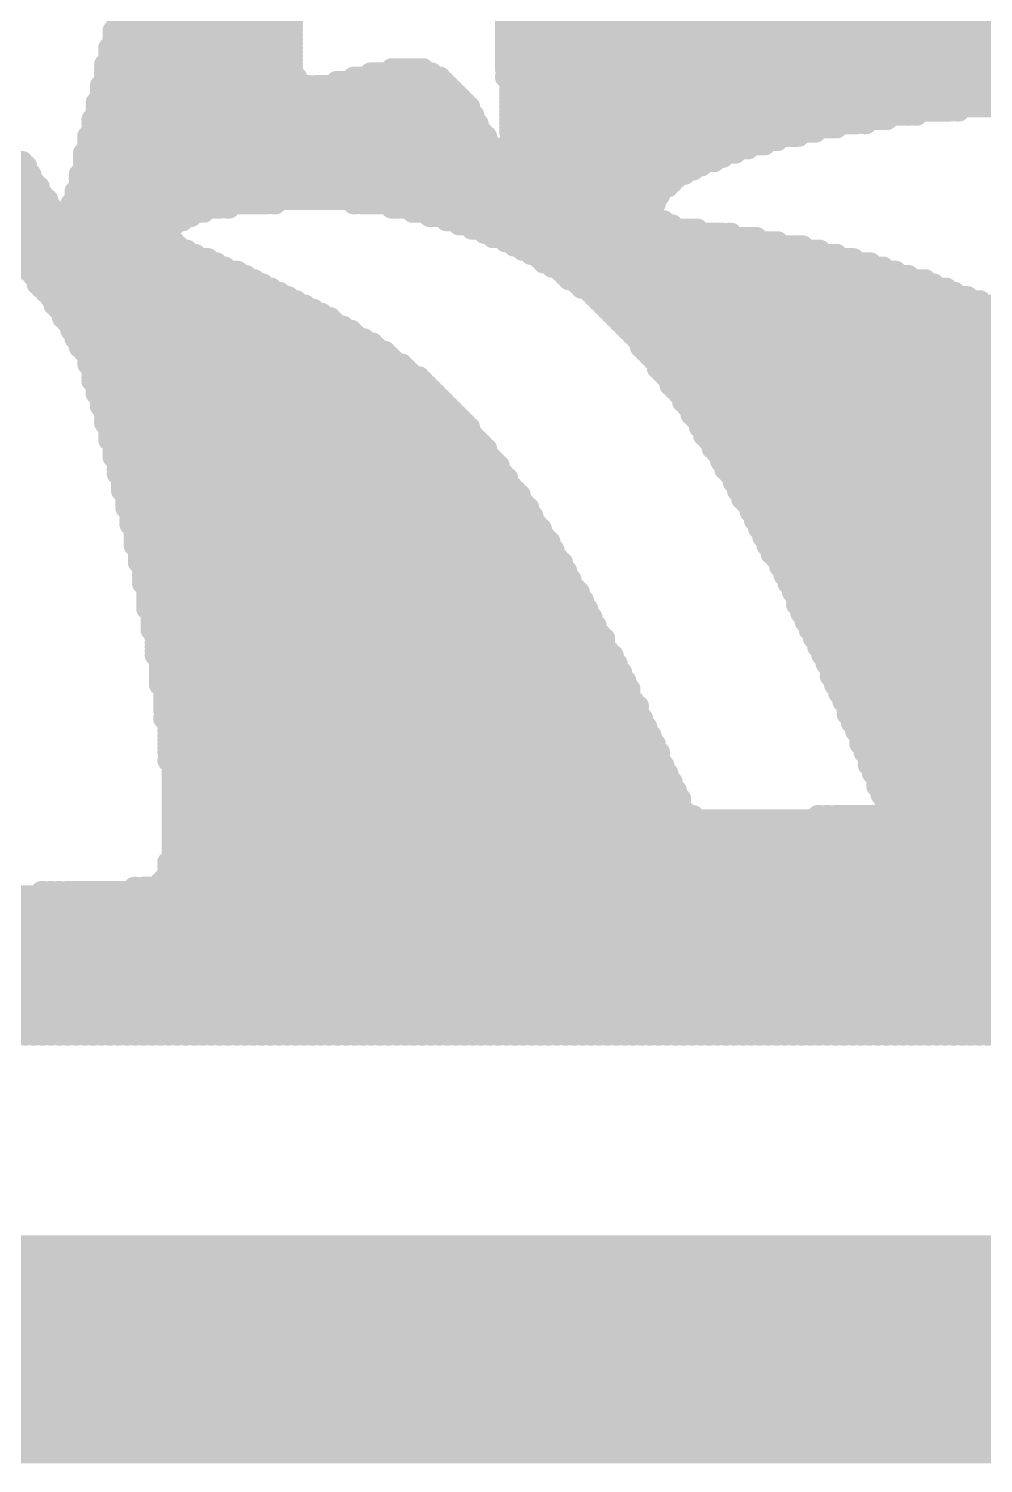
# Model space of a CAD drawing. Extents: x 0 to 224, y 0 to 219.
# Drawn here: x 15.606 to 17.904, y 33.604 to 37.059 of the extents above; entities that cross this region are included whole.
import ezdxf

# ---------------------------------------------------------------- set-up
doc = ezdxf.new("R2010")
doc.units = 0
doc.layers.add('2D_LINE_26', color=5, linetype='CONTINUOUS')

# ---------------------------------------------------------------- blocks, each defined once
blk = doc.blocks.new('SMOOTH_0$0508')
at = {"const_width": 0.0254}
blk.add_lwpolyline([(-0.0127, 0, 1), (0.0127, 0, 1)], format="xyb", close=True, dxfattribs=at)
blk = doc.blocks.new('DRAWING_1')
at = {"layer": '2D_LINE_26', "const_width": 0.0508}
for points in [[(3.10896, 6.57352), (3.54076, 6.57352)], [(3.11912, 6.59384), (3.54076, 6.59384)], [(3.11912, 6.58368), (3.54076, 6.58368)], [(4.05384, 6.59384), (8.5598, 6.59384)], [(4.05384, 6.58368), (8.5598, 6.58368)], [(4.05384, 6.57352), (8.5598, 6.57352)], [(3.10896, 6.56336), (3.54076, 6.56336)], [(3.10896, 6.5532), (3.54076, 6.5532)], [(3.10896, 6.54304), (3.54076, 6.54304)], [(4.05384, 6.56336), (8.5598, 6.56336)], [(4.05384, 6.5532), (8.5598, 6.5532)], [(4.05384, 6.54304), (8.5598, 6.54304)], [(3.0988, 6.53288), (3.54076, 6.53288)], [(3.0988, 6.52272), (3.54076, 6.52272)], [(3.0988, 6.51256), (3.54076, 6.51256)], [(4.05384, 6.53288), (8.5598, 6.53288)], [(4.05384, 6.52272), (8.5598, 6.52272)], [(4.05384, 6.51256), (8.5598, 6.51256)], [(3.08864, 6.49224), (3.54076, 6.49224)], [(3.08864, 6.48208), (3.54076, 6.48208)], [(3.08864, 6.47192), (3.54076, 6.47192)], [(3.0988, 6.5024), (3.54076, 6.5024)], [(3.72872, 6.47192), (3.87604, 6.47192)], [(3.77952, 6.48208), (3.85572, 6.48208)], [(4.05384, 6.5024), (8.5598, 6.5024)], [(4.05384, 6.49224), (8.5598, 6.49224)], [(4.05384, 6.48208), (8.5598, 6.48208)], [(4.064, 6.47192), (8.5598, 6.47192)], [(3.07848, 6.44144), (3.5814, 6.44144)], [(3.08864, 6.46176), (3.55092, 6.46176)], [(3.08864, 6.4516), (3.55092, 6.4516)], [(3.59664, 6.44144), (3.91668, 6.44144)], [(3.64744, 6.4516), (3.90652, 6.4516)], [(3.68808, 6.46176), (3.89636, 6.46176)], [(4.05384, 6.46176), (8.5598, 6.46176)], [(4.064, 6.4516), (8.5598, 6.4516)], [(4.064, 6.44144), (8.5598, 6.44144)], [(3.06832, 6.4008), (3.95732, 6.4008)], [(3.07848, 6.43128), (3.92684, 6.43128)], [(3.07848, 6.42112), (3.937, 6.42112)], [(3.07848, 6.41096), (3.94716, 6.41096)], [(4.064, 6.43128), (8.5598, 6.43128)], [(4.064, 6.42112), (8.5598, 6.42112)], [(4.064, 6.41096), (8.5598, 6.41096)], [(4.064, 6.4008), (8.5598, 6.4008)], [(3.06832, 6.39064), (3.96748, 6.39064)], [(3.06832, 6.38048), (3.96748, 6.38048)], [(3.06832, 6.37032), (3.97764, 6.37032)], [(4.064, 6.39064), (8.5598, 6.39064)], [(4.064, 6.38048), (5.12572, 6.38048)], [(4.064, 6.37032), (5.02412, 6.37032)], [(5.03936, 6.37032), (5.04444, 6.37032)], [(5.14096, 6.38048), (5.14604, 6.38048)], [(3.05816, 6.36016), (3.97764, 6.36016)], [(3.05816, 6.35), (3.9878, 6.35)], [(3.05816, 6.33984), (3.9878, 6.33984)], [(4.064, 6.36016), (4.97332, 6.36016)], [(4.064, 6.35), (4.9022, 6.35)], [(4.064, 6.33984), (4.8514, 6.33984)], [(4.91744, 6.35), (4.92252, 6.35)], [(3.048, 6.31952), (4.00812, 6.31952)], [(3.048, 6.30936), (4.00812, 6.30936)], [(3.048, 6.2992), (4.01828, 6.2992)], [(3.05816, 6.32968), (3.99796, 6.32968)], [(4.064, 6.32968), (4.8006, 6.32968)], [(4.064, 6.30936), (4.70916, 6.30936)], [(4.07416, 6.31952), (4.75996, 6.31952)], [(4.07416, 6.2992), (4.67868, 6.2992)], [(3.03784, 6.27888), (4.02844, 6.27888)], [(3.03784, 6.26872), (4.0386, 6.26872)], [(3.048, 6.28904), (4.01828, 6.28904)], [(4.07416, 6.28904), (4.63804, 6.28904)], [(4.07416, 6.27888), (4.60756, 6.27888)], [(4.07416, 6.26872), (4.57708, 6.26872)], [(2.54, 6.25856), (2.89052, 6.25856)], [(2.56032, 6.2484), (2.90068, 6.2484)], [(2.5908, 6.23824), (2.90068, 6.23824)], [(2.60096, 6.22808), (2.91084, 6.22808)], [(3.02768, 6.22808), (4.48564, 6.22808)], [(3.03784, 6.25856), (4.55676, 6.25856)], [(3.03784, 6.2484), (4.52628, 6.2484)], [(3.03784, 6.23824), (4.50596, 6.23824)], [(2.62128, 6.21792), (2.91084, 6.21792)], [(2.6416, 6.20776), (2.921, 6.20776)], [(2.66192, 6.1976), (2.93116, 6.1976)], [(3.02768, 6.21792), (4.46532, 6.21792)], [(3.02768, 6.20776), (4.45516, 6.20776)], [(3.02768, 6.1976), (4.445, 6.1976)], [(2.68224, 6.18744), (2.93116, 6.18744)], [(2.6924, 6.17728), (2.94132, 6.17728)], [(2.70256, 6.16712), (2.95148, 6.16712)], [(3.01752, 6.18744), (4.42468, 6.18744)], [(3.01752, 6.17728), (4.42468, 6.17728)], [(3.01752, 6.16712), (4.41452, 6.16712)], [(2.72288, 6.15696), (2.95148, 6.15696)], [(2.73304, 6.1468), (2.96164, 6.1468)], [(2.7432, 6.13664), (2.9718, 6.13664)], [(2.76352, 6.12648), (3.29692, 6.12648)], [(2.98704, 6.13664), (3.3274, 6.13664)], [(3.00736, 6.15696), (3.4798, 6.15696)], [(3.00736, 6.1468), (3.36804, 6.1468)], [(3.38328, 6.1468), (3.38836, 6.1468)], [(3.49504, 6.15696), (3.50012, 6.15696)], [(3.68808, 6.15696), (3.69316, 6.15696)], [(3.7084, 6.15696), (4.41452, 6.15696)], [(3.77952, 6.1468), (4.40436, 6.1468)], [(3.83032, 6.13664), (4.40436, 6.13664)], [(3.87096, 6.12648), (4.41452, 6.12648)], [(2.77368, 6.11632), (3.2766, 6.11632)], [(2.78384, 6.10616), (3.25628, 6.10616)], [(2.80416, 6.096), (3.24612, 6.096)], [(3.9116, 6.11632), (4.43484, 6.11632)], [(3.94208, 6.10616), (4.45516, 6.10616)], [(3.97256, 6.096), (4.51612, 6.096)], [(2.81432, 6.08584), (3.24612, 6.08584)], [(2.82448, 6.07568), (3.24612, 6.07568)], [(2.83464, 6.06552), (3.25628, 6.06552)], [(2.8448, 6.05536), (3.26644, 6.05536)], [(4.00304, 6.08584), (4.57708, 6.08584)], [(4.02336, 6.07568), (4.65836, 6.07568)], [(4.05384, 6.06552), (4.70916, 6.06552)], [(4.07416, 6.05536), (4.77012, 6.05536)], [(4.59232, 6.08584), (4.5974, 6.08584)], [(2.85496, 6.0452), (3.28676, 6.0452)], [(2.86512, 6.03504), (3.30708, 6.03504)], [(2.87528, 6.02488), (3.33756, 6.02488)], [(4.09448, 6.0452), (4.81076, 6.0452)], [(4.1148, 6.03504), (4.8514, 6.03504)], [(4.13512, 6.02488), (4.89204, 6.02488)], [(2.88544, 6.01472), (3.35788, 6.01472)], [(2.8956, 6.00456), (3.3782, 6.00456)], [(2.90576, 5.9944), (3.40868, 5.9944)], [(4.14528, 6.01472), (4.93268, 6.01472)], [(4.1656, 6.00456), (4.96316, 6.00456)], [(4.18592, 5.9944), (4.99364, 5.9944)], [(2.91592, 5.98424), (3.429, 5.98424)], [(2.92608, 5.97408), (3.44932, 5.97408)], [(2.92608, 5.96392), (3.46964, 5.96392)], [(2.93624, 5.95376), (3.48996, 5.95376)], [(4.19608, 5.98424), (5.02412, 5.98424)], [(4.20624, 5.97408), (5.06476, 5.97408)], [(4.22656, 5.96392), (5.08508, 5.96392)], [(4.23672, 5.95376), (5.11556, 5.95376)], [(2.9464, 5.9436), (3.51028, 5.9436)], [(2.95656, 5.93344), (3.5306, 5.93344)], [(2.96672, 5.92328), (3.55092, 5.92328)], [(4.25704, 5.9436), (5.13588, 5.9436)], [(4.2672, 5.93344), (5.16636, 5.93344)], [(4.27736, 5.92328), (5.19684, 5.92328)], [(2.96672, 5.91312), (3.57124, 5.91312)], [(2.97688, 5.90296), (3.59156, 5.90296)], [(2.98704, 5.8928), (3.61188, 5.8928)], [(2.98704, 5.88264), (3.6322, 5.88264)], [(4.28752, 5.91312), (5.21716, 5.91312)], [(4.29768, 5.90296), (5.23748, 5.90296)], [(4.30784, 5.8928), (5.26796, 5.8928)], [(4.318, 5.88264), (5.28828, 5.88264)], [(2.9972, 5.87248), (3.64236, 5.87248)], [(3.00736, 5.86232), (3.66268, 5.86232)], [(3.00736, 5.85216), (3.683, 5.85216)], [(4.32816, 5.87248), (5.3086, 5.87248)], [(4.33832, 5.86232), (5.32892, 5.86232)], [(4.34848, 5.85216), (5.34924, 5.85216)], [(3.01752, 5.842), (3.69316, 5.842)], [(3.01752, 5.83184), (3.71348, 5.83184)], [(3.02768, 5.82168), (3.7338, 5.82168)], [(4.35864, 5.842), (5.36956, 5.842)], [(4.3688, 5.83184), (5.38988, 5.83184)], [(4.37896, 5.82168), (5.4102, 5.82168)], [(3.02768, 5.81152), (3.74396, 5.81152)], [(3.03784, 5.80136), (3.76428, 5.80136)], [(3.048, 5.7912), (3.77444, 5.7912)], [(3.048, 5.78104), (3.7846, 5.78104)], [(4.37896, 5.81152), (5.43052, 5.81152)], [(4.38912, 5.80136), (5.45084, 5.80136)], [(4.39928, 5.7912), (5.47116, 5.7912)], [(4.40944, 5.78104), (5.49148, 5.78104)], [(3.048, 5.77088), (3.80492, 5.77088)], [(3.05816, 5.76072), (3.81508, 5.76072)], [(3.05816, 5.75056), (3.82524, 5.75056)], [(4.4196, 5.77088), (5.5118, 5.77088)], [(4.4196, 5.76072), (5.52196, 5.76072)], [(4.42976, 5.75056), (5.54228, 5.75056)], [(3.05816, 5.7404), (3.84556, 5.7404)], [(3.05816, 5.73024), (3.85572, 5.73024)], [(3.06832, 5.72008), (3.86588, 5.72008)], [(3.06832, 5.70992), (3.87604, 5.70992)], [(4.43992, 5.7404), (5.5626, 5.7404)], [(4.45008, 5.73024), (5.58292, 5.73024)], [(4.45008, 5.72008), (5.59308, 5.72008)], [(4.46024, 5.70992), (5.6134, 5.70992)], [(3.06832, 5.69976), (3.8862, 5.69976)], [(3.07848, 5.6896), (3.89636, 5.6896)], [(3.07848, 5.67944), (3.90652, 5.67944)], [(4.4704, 5.69976), (5.62356, 5.69976)], [(4.48056, 5.6896), (5.64388, 5.6896)], [(4.48056, 5.67944), (5.6642, 5.67944)], [(3.07848, 5.66928), (3.91668, 5.66928)], [(3.08864, 5.65912), (3.92684, 5.65912)], [(3.08864, 5.64896), (3.937, 5.64896)], [(4.49072, 5.66928), (5.67436, 5.66928)], [(4.50088, 5.65912), (5.69468, 5.65912)], [(4.50088, 5.64896), (5.70484, 5.64896)], [(3.08864, 5.6388), (3.94716, 5.6388)], [(3.08864, 5.62864), (3.95732, 5.62864)], [(3.0988, 5.61848), (3.96748, 5.61848)], [(3.0988, 5.60832), (3.96748, 5.60832)], [(4.51104, 5.6388), (5.72516, 5.6388)], [(4.5212, 5.62864), (5.73532, 5.62864)], [(4.5212, 5.61848), (5.75564, 5.61848)], [(4.53136, 5.60832), (5.7658, 5.60832)], [(3.0988, 5.59816), (3.97764, 5.59816)], [(3.0988, 5.588), (3.9878, 5.588)], [(3.10896, 5.57784), (3.99796, 5.57784)], [(4.53136, 5.59816), (5.78612, 5.59816)], [(4.54152, 5.588), (5.79628, 5.588)], [(4.55168, 5.57784), (5.8166, 5.57784)], [(3.10896, 5.56768), (4.00812, 5.56768)], [(3.10896, 5.55752), (4.00812, 5.55752)], [(3.10896, 5.54736), (4.01828, 5.54736)], [(3.11912, 5.5372), (4.02844, 5.5372)], [(4.55168, 5.56768), (5.82676, 5.56768)], [(4.56184, 5.55752), (5.83692, 5.55752)], [(4.572, 5.54736), (5.85724, 5.54736)], [(4.572, 5.5372), (5.8674, 5.5372)], [(3.11912, 5.52704), (4.0386, 5.52704)], [(3.11912, 5.51688), (4.0386, 5.51688)], [(3.11912, 5.50672), (4.04876, 5.50672)], [(4.58216, 5.52704), (5.87756, 5.52704)], [(4.58216, 5.51688), (5.89788, 5.51688)], [(4.59232, 5.50672), (5.90804, 5.50672)], [(3.12928, 5.49656), (4.05892, 5.49656)], [(3.12928, 5.4864), (4.05892, 5.4864)], [(3.12928, 5.47624), (4.06908, 5.47624)], [(4.60248, 5.49656), (5.9182, 5.49656)], [(4.60248, 5.4864), (5.93852, 5.4864)], [(4.61264, 5.47624), (5.94868, 5.47624)], [(3.12928, 5.46608), (4.07924, 5.46608)], [(3.13944, 5.45592), (4.0894, 5.45592)], [(3.13944, 5.44576), (4.0894, 5.44576)], [(3.13944, 5.4356), (4.09956, 5.4356)], [(4.61264, 5.46608), (5.95884, 5.46608)], [(4.6228, 5.45592), (5.969, 5.45592)], [(4.6228, 5.44576), (5.98932, 5.44576)], [(4.63296, 5.4356), (5.99948, 5.4356)], [(3.13944, 5.42544), (4.10972, 5.42544)], [(3.1496, 5.41528), (4.10972, 5.41528)], [(3.1496, 5.40512), (4.11988, 5.40512)], [(4.64312, 5.42544), (6.00964, 5.42544)], [(4.64312, 5.41528), (6.0198, 5.41528)], [(4.65328, 5.40512), (6.04012, 5.40512)], [(3.1496, 5.39496), (4.11988, 5.39496)], [(3.1496, 5.3848), (4.13004, 5.3848)], [(3.15976, 5.37464), (4.1402, 5.37464)], [(3.15976, 5.36448), (4.1402, 5.36448)], [(4.65328, 5.39496), (6.05028, 5.39496)], [(4.66344, 5.3848), (6.06044, 5.3848)], [(4.66344, 5.37464), (6.0706, 5.37464)], [(4.6736, 5.36448), (6.08076, 5.36448)], [(3.15976, 5.35432), (4.15036, 5.35432)], [(3.15976, 5.34416), (4.16052, 5.34416)], [(3.15976, 5.334), (4.16052, 5.334)], [(4.6736, 5.35432), (6.10108, 5.35432)], [(4.68376, 5.34416), (6.11124, 5.34416)], [(4.68376, 5.334), (7.56412, 5.334)], [(3.16992, 5.32384), (4.17068, 5.32384)], [(3.16992, 5.31368), (4.17068, 5.31368)], [(3.16992, 5.30352), (4.18084, 5.30352)], [(4.69392, 5.32384), (7.5438, 5.32384)], [(4.69392, 5.31368), (7.52348, 5.31368)], [(4.70408, 5.30352), (7.51332, 5.30352)], [(3.16992, 5.29336), (4.191, 5.29336)], [(3.18008, 5.2832), (4.191, 5.2832)], [(3.18008, 5.27304), (4.20116, 5.27304)], [(3.18008, 5.26288), (4.20116, 5.26288)], [(4.71424, 5.29336), (7.50316, 5.29336)], [(4.71424, 5.2832), (7.48284, 5.2832)], [(4.7244, 5.27304), (7.47268, 5.27304)], [(4.7244, 5.26288), (7.46252, 5.26288)], [(3.18008, 5.25272), (4.21132, 5.25272)], [(3.18008, 5.24256), (4.21132, 5.24256)], [(3.19024, 5.2324), (4.22148, 5.2324)], [(4.73456, 5.25272), (7.4422, 5.25272)], [(4.73456, 5.24256), (7.43204, 5.24256)], [(4.74472, 5.2324), (7.42188, 5.2324)], [(3.19024, 5.22224), (4.23164, 5.22224)], [(3.19024, 5.21208), (4.23164, 5.21208)], [(3.19024, 5.20192), (4.2418, 5.20192)], [(3.19024, 5.19176), (4.2418, 5.19176)], [(4.74472, 5.22224), (7.41172, 5.22224)], [(4.75488, 5.21208), (7.41172, 5.21208)], [(4.75488, 5.20192), (7.40156, 5.20192)], [(4.75488, 5.19176), (7.3914, 5.19176)], [(3.19024, 5.1816), (4.25196, 5.1816)], [(3.2004, 5.17144), (4.25196, 5.17144)], [(3.2004, 5.16128), (4.26212, 5.16128)], [(4.76504, 5.1816), (7.38124, 5.1816)], [(4.76504, 5.17144), (7.38124, 5.17144)], [(4.7752, 5.16128), (7.37108, 5.16128)], [(3.2004, 5.15112), (4.26212, 5.15112)], [(3.2004, 5.14096), (4.27228, 5.14096)], [(3.2004, 5.1308), (4.27228, 5.1308)], [(4.7752, 5.15112), (7.36092, 5.15112)], [(4.78536, 5.14096), (7.36092, 5.14096)], [(4.78536, 5.1308), (7.35076, 5.1308)], [(3.21056, 5.12064), (4.28244, 5.12064)], [(3.21056, 5.11048), (4.2926, 5.11048)], [(3.21056, 5.10032), (4.2926, 5.10032)], [(3.21056, 5.09016), (4.2926, 5.09016)], [(4.79552, 5.12064), (7.35076, 5.12064)], [(4.79552, 5.11048), (7.3406, 5.11048)], [(4.80568, 5.10032), (7.3406, 5.10032)], [(4.80568, 5.09016), (7.33044, 5.09016)], [(3.21056, 5.08), (4.30276, 5.08)], [(3.21056, 5.06984), (4.31292, 5.06984)], [(3.22072, 5.05968), (4.31292, 5.05968)], [(4.81584, 5.08), (7.33044, 5.08)], [(4.81584, 5.06984), (7.33044, 5.06984)], [(4.826, 5.05968), (7.32028, 5.05968)], [(3.22072, 5.04952), (4.32308, 5.04952)], [(3.22072, 5.03936), (4.32308, 5.03936)], [(3.22072, 5.0292), (4.33324, 5.0292)], [(3.22072, 5.01904), (4.33324, 5.01904)], [(4.826, 5.04952), (7.32028, 5.04952)], [(4.83616, 5.03936), (7.32028, 5.03936)], [(4.83616, 5.0292), (7.32028, 5.0292)], [(4.83616, 5.01904), (7.31012, 5.01904)], [(3.22072, 5.00888), (4.3434, 5.00888)], [(3.22072, 4.99872), (4.3434, 4.99872)], [(3.23088, 4.98856), (4.35356, 4.98856)], [(4.84632, 5.00888), (7.31012, 5.00888)], [(4.84632, 4.99872), (7.31012, 4.99872)], [(4.85648, 4.98856), (7.31012, 4.98856)], [(3.23088, 4.9784), (4.35356, 4.9784)], [(3.23088, 4.96824), (4.35356, 4.96824)], [(3.23088, 4.95808), (4.36372, 4.95808)], [(4.85648, 4.9784), (7.29996, 4.9784)], [(4.86664, 4.96824), (7.31012, 4.96824)], [(4.86664, 4.95808), (7.29996, 4.95808)], [(3.23088, 4.94792), (4.37388, 4.94792)], [(3.23088, 4.93776), (4.37388, 4.93776)], [(3.23088, 4.91744), (4.38404, 4.91744)], [(3.24104, 4.9276), (4.37388, 4.9276)], [(4.8768, 4.94792), (7.29996, 4.94792)], [(4.8768, 4.93776), (7.29996, 4.93776)], [(4.8768, 4.9276), (7.29996, 4.9276)], [(4.88696, 4.91744), (7.29996, 4.91744)], [(3.24104, 4.90728), (4.38404, 4.90728)], [(3.24104, 4.89712), (4.3942, 4.89712)], [(3.24104, 4.88696), (4.3942, 4.88696)], [(4.88696, 4.90728), (7.29996, 4.90728)], [(4.89712, 4.89712), (7.29996, 4.89712)], [(4.89712, 4.88696), (7.29996, 4.88696)], [(3.24104, 4.8768), (4.40436, 4.8768)], [(3.24104, 4.86664), (4.40436, 4.86664)], [(3.24104, 4.85648), (4.41452, 4.85648)], [(3.24104, 4.84632), (4.41452, 4.84632)], [(4.90728, 4.8768), (7.29996, 4.8768)], [(4.90728, 4.86664), (7.29996, 4.86664)], [(4.90728, 4.85648), (7.29996, 4.85648)], [(4.91744, 4.84632), (7.29996, 4.84632)], [(3.24104, 4.83616), (4.42468, 4.83616)], [(3.24104, 4.81584), (4.42468, 4.81584)], [(3.2512, 4.826), (4.42468, 4.826)], [(4.91744, 4.83616), (7.29996, 4.83616)], [(4.9276, 4.826), (7.29996, 4.826)], [(4.9276, 4.81584), (7.31012, 4.81584)], [(3.2512, 4.80568), (4.43484, 4.80568)], [(3.2512, 4.79552), (4.43484, 4.79552)], [(3.2512, 4.78536), (4.445, 4.78536)], [(4.9276, 4.80568), (7.31012, 4.80568)], [(4.93776, 4.79552), (7.31012, 4.79552)], [(4.93776, 4.78536), (7.31012, 4.78536)], [(3.2512, 4.7752), (4.445, 4.7752)], [(3.2512, 4.76504), (4.45516, 4.76504)], [(3.2512, 4.75488), (4.45516, 4.75488)], [(3.2512, 4.74472), (4.46532, 4.74472)], [(4.94792, 4.7752), (7.31012, 4.7752)], [(4.94792, 4.76504), (7.32028, 4.76504)], [(4.94792, 4.75488), (7.32028, 4.75488)], [(4.95808, 4.74472), (7.32028, 4.74472)], [(3.2512, 4.73456), (4.46532, 4.73456)], [(3.2512, 4.7244), (4.47548, 4.7244)], [(3.2512, 4.71424), (4.47548, 4.71424)], [(4.95808, 4.73456), (7.32028, 4.73456)], [(4.96824, 4.7244), (7.33044, 4.7244)], [(4.96824, 4.71424), (7.33044, 4.71424)], [(3.2512, 4.70408), (4.47548, 4.70408)], [(3.2512, 4.69392), (4.48564, 4.69392)], [(3.2512, 4.68376), (4.50596, 4.68376)], [(3.2512, 4.6736), (7.35076, 4.6736)], [(4.80568, 4.68376), (4.81076, 4.68376)], [(4.826, 4.68376), (4.83108, 4.68376)], [(4.84632, 4.68376), (7.3406, 4.68376)], [(4.96824, 4.69392), (7.3406, 4.69392)], [(4.9784, 4.70408), (7.33044, 4.70408)], [(3.2512, 4.66344), (7.35076, 4.66344)], [(3.2512, 4.65328), (7.36092, 4.65328)], [(3.2512, 4.64312), (7.36092, 4.64312)], [(3.2512, 4.63296), (7.37108, 4.63296)], [(3.2512, 4.6228), (7.38124, 4.6228)], [(3.2512, 4.61264), (7.38124, 4.61264)], [(3.24104, 4.572), (7.41172, 4.572)], [(3.2512, 4.60248), (7.3914, 4.60248)], [(3.2512, 4.59232), (7.40156, 4.59232)], [(3.2512, 4.58216), (7.41172, 4.58216)], [(3.24104, 4.56184), (7.42188, 4.56184)], [(3.24104, 4.55168), (7.43204, 4.55168)], [(3.24104, 4.54152), (7.4422, 4.54152)], [(2.93624, 4.50088), (2.94132, 4.50088)], [(2.95656, 4.50088), (2.96164, 4.50088)], [(2.97688, 4.50088), (2.98196, 4.50088)], [(2.9972, 4.50088), (7.493, 4.50088)], [(3.15976, 4.51104), (3.16484, 4.51104)], [(3.18008, 4.51104), (7.48284, 4.51104)], [(3.22072, 4.5212), (7.47268, 4.5212)], [(3.23088, 4.53136), (7.45236, 4.53136)], [(-1.64592, 4.49072), (7.50316, 4.49072)], [(-1.64592, 4.48056), (7.52348, 4.48056)], [(-1.64592, 4.4704), (7.5438, 4.4704)], [(-1.64592, 4.46024), (7.55396, 4.46024)], [(-1.64592, 4.45008), (7.58444, 4.45008)], [(-1.64592, 4.43992), (7.60476, 4.43992)], [(-1.64592, 4.42976), (7.62508, 4.42976)], [(-1.64592, 4.4196), (7.66572, 4.4196)], [(-1.64592, 4.40944), (7.6962, 4.40944)], [(-1.64592, 4.39928), (7.76732, 4.39928)], [(-1.64592, 4.38912), (8.5598, 4.38912)], [(-1.64592, 4.37896), (8.5598, 4.37896)], [(-1.64592, 4.3688), (8.5598, 4.3688)], [(-1.64592, 4.35864), (8.5598, 4.35864)], [(-1.64592, 4.34848), (8.5598, 4.34848)], [(-1.64592, 4.33832), (8.5598, 4.33832)], [(-1.64592, 4.32816), (8.5598, 4.32816)], [(-1.64592, 4.318), (8.5598, 4.318)], [(-1.64592, 4.30784), (8.5598, 4.30784)], [(-1.64592, 4.29768), (8.5598, 4.29768)], [(-1.64592, 4.28752), (8.5598, 4.28752)], [(-1.64592, 4.27736), (8.5598, 4.27736)], [(-1.64592, 4.2672), (8.5598, 4.2672)], [(-1.64592, 4.25704), (8.5598, 4.25704)], [(-1.64592, 4.24688), (8.5598, 4.24688)], [(-1.64592, 4.23672), (8.5598, 4.23672)], [(-1.64592, 4.22656), (8.5598, 4.22656)], [(-1.64592, 4.2164), (8.5598, 4.2164)], [(-1.64592, 4.20624), (8.5598, 4.20624)], [(-1.64592, 4.19608), (8.5598, 4.19608)], [(-1.64592, 4.18592), (8.5598, 4.18592)], [(-1.64592, 4.17576), (8.5598, 4.17576)], [(-1.64592, 4.1656), (8.5598, 4.1656)], [(2.8956, 4.15544), (2.90068, 4.15544)], [(2.91592, 4.15544), (2.921, 4.15544)], [(2.93624, 4.15544), (2.94132, 4.15544)], [(2.95656, 4.15544), (2.96164, 4.15544)], [(2.97688, 4.15544), (2.98196, 4.15544)], [(2.9972, 4.15544), (3.00228, 4.15544)], [(3.01752, 4.15544), (3.0226, 4.15544)], [(3.03784, 4.15544), (3.04292, 4.15544)], [(3.05816, 4.15544), (3.06324, 4.15544)], [(3.07848, 4.15544), (3.08356, 4.15544)], [(3.0988, 4.15544), (3.10388, 4.15544)], [(3.11912, 4.15544), (3.1242, 4.15544)], [(3.13944, 4.15544), (3.14452, 4.15544)], [(3.15976, 4.15544), (3.16484, 4.15544)], [(3.18008, 4.15544), (3.18516, 4.15544)], [(3.2004, 4.15544), (3.20548, 4.15544)], [(3.22072, 4.15544), (3.2258, 4.15544)], [(3.24104, 4.15544), (3.24612, 4.15544)], [(3.26136, 4.15544), (3.26644, 4.15544)], [(3.28168, 4.15544), (3.28676, 4.15544)], [(3.302, 4.15544), (3.30708, 4.15544)], [(3.32232, 4.15544), (3.3274, 4.15544)], [(3.34264, 4.15544), (3.34772, 4.15544)], [(3.36296, 4.15544), (3.36804, 4.15544)], [(3.38328, 4.15544), (3.38836, 4.15544)], [(3.4036, 4.15544), (3.40868, 4.15544)], [(3.42392, 4.15544), (3.429, 4.15544)], [(3.44424, 4.15544), (3.44932, 4.15544)], [(3.46456, 4.15544), (3.46964, 4.15544)], [(3.48488, 4.15544), (3.48996, 4.15544)], [(3.5052, 4.15544), (3.51028, 4.15544)], [(3.52552, 4.15544), (3.5306, 4.15544)], [(3.54584, 4.15544), (3.55092, 4.15544)], [(3.56616, 4.15544), (3.57124, 4.15544)], [(3.58648, 4.15544), (3.59156, 4.15544)], [(3.6068, 4.15544), (3.61188, 4.15544)], [(3.62712, 4.15544), (3.6322, 4.15544)], [(3.64744, 4.15544), (3.65252, 4.15544)], [(3.66776, 4.15544), (3.67284, 4.15544)], [(3.68808, 4.15544), (3.69316, 4.15544)], [(3.7084, 4.15544), (3.71348, 4.15544)], [(3.72872, 4.15544), (3.7338, 4.15544)], [(3.74904, 4.15544), (3.75412, 4.15544)], [(3.76936, 4.15544), (3.77444, 4.15544)], [(3.78968, 4.15544), (3.79476, 4.15544)], [(3.81, 4.15544), (3.81508, 4.15544)], [(3.83032, 4.15544), (3.8354, 4.15544)], [(3.85064, 4.15544), (3.85572, 4.15544)], [(3.87096, 4.15544), (3.87604, 4.15544)], [(3.89128, 4.15544), (3.89636, 4.15544)], [(3.9116, 4.15544), (3.91668, 4.15544)], [(3.93192, 4.15544), (3.937, 4.15544)], [(3.95224, 4.15544), (3.95732, 4.15544)], [(3.97256, 4.15544), (3.97764, 4.15544)], [(3.99288, 4.15544), (3.99796, 4.15544)], [(4.0132, 4.15544), (4.01828, 4.15544)], [(4.03352, 4.15544), (4.0386, 4.15544)], [(4.05384, 4.15544), (4.05892, 4.15544)], [(4.07416, 4.15544), (4.07924, 4.15544)], [(4.09448, 4.15544), (4.09956, 4.15544)], [(4.1148, 4.15544), (4.11988, 4.15544)], [(4.13512, 4.15544), (4.1402, 4.15544)], [(4.15544, 4.15544), (4.16052, 4.15544)], [(4.17576, 4.15544), (4.18084, 4.15544)], [(4.19608, 4.15544), (4.20116, 4.15544)], [(4.2164, 4.15544), (4.22148, 4.15544)], [(4.23672, 4.15544), (4.2418, 4.15544)], [(4.25704, 4.15544), (4.26212, 4.15544)], [(4.27736, 4.15544), (4.28244, 4.15544)], [(4.29768, 4.15544), (4.30276, 4.15544)], [(4.318, 4.15544), (4.32308, 4.15544)], [(4.33832, 4.15544), (4.3434, 4.15544)], [(4.35864, 4.15544), (4.36372, 4.15544)], [(4.37896, 4.15544), (4.38404, 4.15544)], [(4.39928, 4.15544), (4.40436, 4.15544)], [(4.4196, 4.15544), (4.42468, 4.15544)], [(4.43992, 4.15544), (4.445, 4.15544)], [(4.46024, 4.15544), (4.46532, 4.15544)], [(4.48056, 4.15544), (4.48564, 4.15544)], [(4.50088, 4.15544), (4.50596, 4.15544)], [(4.5212, 4.15544), (4.52628, 4.15544)], [(4.54152, 4.15544), (4.5466, 4.15544)], [(4.56184, 4.15544), (4.56692, 4.15544)], [(4.58216, 4.15544), (4.58724, 4.15544)], [(4.60248, 4.15544), (4.60756, 4.15544)], [(4.6228, 4.15544), (4.62788, 4.15544)], [(4.64312, 4.15544), (4.6482, 4.15544)], [(4.66344, 4.15544), (4.66852, 4.15544)], [(4.68376, 4.15544), (4.68884, 4.15544)], [(4.70408, 4.15544), (4.70916, 4.15544)], [(4.7244, 4.15544), (4.72948, 4.15544)], [(4.74472, 4.15544), (4.7498, 4.15544)], [(4.76504, 4.15544), (4.77012, 4.15544)], [(4.78536, 4.15544), (4.79044, 4.15544)], [(4.80568, 4.15544), (4.81076, 4.15544)], [(4.826, 4.15544), (4.83108, 4.15544)], [(4.84632, 4.15544), (4.8514, 4.15544)], [(4.86664, 4.15544), (4.87172, 4.15544)], [(4.88696, 4.15544), (4.89204, 4.15544)], [(4.90728, 4.15544), (4.91236, 4.15544)], [(4.9276, 4.15544), (4.93268, 4.15544)], [(4.94792, 4.15544), (4.953, 4.15544)], [(4.96824, 4.15544), (4.97332, 4.15544)], [(4.98856, 4.15544), (4.99364, 4.15544)], [(5.00888, 4.15544), (5.01396, 4.15544)], [(5.0292, 4.15544), (5.03428, 4.15544)], [(5.04952, 4.15544), (5.0546, 4.15544)], [(5.06984, 4.15544), (5.07492, 4.15544)], [(5.09016, 4.15544), (5.09524, 4.15544)], [(5.11048, 4.15544), (5.11556, 4.15544)], [(5.1308, 4.15544), (5.13588, 4.15544)], [(5.15112, 4.15544), (5.1562, 4.15544)], [(5.17144, 4.15544), (5.17652, 4.15544)], [(5.19176, 4.15544), (5.19684, 4.15544)], [(5.21208, 4.15544), (5.21716, 4.15544)], [(-1.64592, 3.64744), (8.5598, 3.64744)], [(-1.64592, 3.63728), (8.5598, 3.63728)], [(-1.64592, 3.62712), (8.5598, 3.62712)], [(-1.64592, 3.61696), (8.5598, 3.61696)], [(-1.64592, 3.6068), (8.5598, 3.6068)], [(-1.64592, 3.59664), (8.5598, 3.59664)], [(-1.64592, 3.58648), (8.5598, 3.58648)], [(-1.64592, 3.57632), (8.5598, 3.57632)], [(-1.64592, 3.56616), (8.5598, 3.56616)], [(-1.64592, 3.556), (8.5598, 3.556)], [(-1.64592, 3.54584), (8.5598, 3.54584)], [(-1.64592, 3.53568), (8.5598, 3.53568)], [(-1.64592, 3.52552), (8.5598, 3.52552)], [(-1.64592, 3.51536), (8.5598, 3.51536)], [(-1.64592, 3.5052), (8.5598, 3.5052)], [(-1.64592, 3.49504), (8.5598, 3.49504)], [(-1.64592, 3.48488), (8.5598, 3.48488)], [(-1.64592, 3.47472), (8.5598, 3.47472)], [(-1.64592, 3.46456), (8.5598, 3.46456)], [(-1.64592, 3.4544), (8.5598, 3.4544)], [(-1.64592, 3.44424), (8.5598, 3.44424)], [(-1.64592, 3.43408), (8.5598, 3.43408)], [(-1.64592, 3.42392), (8.5598, 3.42392)], [(-1.64592, 3.41376), (8.5598, 3.41376)], [(-1.64592, 3.4036), (8.5598, 3.4036)], [(-1.64592, 3.39344), (8.5598, 3.39344)], [(-1.64592, 3.38328), (8.5598, 3.38328)], [(-1.64592, 3.37312), (8.5598, 3.37312)], [(-1.64592, 3.36296), (8.5598, 3.36296)], [(-1.64592, 3.3528), (8.5598, 3.3528)], [(-1.64592, 3.34264), (8.5598, 3.34264)], [(-1.64592, 3.33248), (8.5598, 3.33248)], [(-1.64592, 3.32232), (8.5598, 3.32232)], [(-1.64592, 3.31216), (8.5598, 3.31216)], [(-1.64592, 3.302), (8.5598, 3.302)], [(-1.64592, 3.29184), (8.5598, 3.29184)], [(-1.64592, 3.28168), (8.5598, 3.28168)], [(-1.64592, 3.27152), (8.5598, 3.27152)], [(-1.64592, 3.26136), (8.5598, 3.26136)], [(-1.64592, 3.2512), (8.5598, 3.2512)], [(-1.64592, 3.24104), (8.5598, 3.24104)], [(-1.64592, 3.23088), (8.5598, 3.23088)], [(-1.64592, 3.22072), (8.5598, 3.22072)], [(-1.64592, 3.21056), (8.5598, 3.21056)], [(-1.64592, 3.2004), (8.5598, 3.2004)], [(-1.64592, 3.19024), (8.5598, 3.19024)], [(-1.64592, 3.18008), (8.5598, 3.18008)], [(-1.64592, 3.16992), (8.5598, 3.16992)], [(-1.64592, 3.15976), (8.5598, 3.15976)], [(-1.64592, 3.1496), (8.54964, 3.1496)]]:
    blk.add_lwpolyline(points, dxfattribs=at)
at = {"layer": '2D_LINE_26'}
for p in [(3.10896, 6.57352), (3.11912, 6.59384), (3.11912, 6.58368), (3.54076, 6.59384), (3.54076, 6.58368), (3.54076, 6.57352), (4.05384, 6.59384), (4.05384, 6.58368), (4.05384, 6.57352), (3.10896, 6.56336), (3.10896, 6.5532), (3.10896, 6.54304), (3.54076, 6.56336), (3.54076, 6.5532), (3.54076, 6.54304), (4.05384, 6.56336), (4.05384, 6.5532), (4.05384, 6.54304), (3.0988, 6.53288), (3.0988, 6.52272), (3.0988, 6.51256), (3.54076, 6.53288), (3.54076, 6.52272), (3.54076, 6.51256), (4.05384, 6.53288), (4.05384, 6.52272), (4.05384, 6.51256), (3.08864, 6.49224), (3.08864, 6.48208), (3.08864, 6.47192), (3.0988, 6.5024), (3.54076, 6.5024), (3.54076, 6.49224), (3.54076, 6.48208), (3.54076, 6.47192), (3.72872, 6.47192), (3.77952, 6.48208), (3.85572, 6.48208), (3.87604, 6.47192), (4.05384, 6.5024), (4.05384, 6.49224), (4.05384, 6.48208), (4.064, 6.47192), (3.07848, 6.44144), (3.08864, 6.46176), (3.08864, 6.4516), (3.55092, 6.46176), (3.55092, 6.4516), (3.5814, 6.44144), (3.59664, 6.44144), (3.64744, 6.4516), (3.68808, 6.46176), (3.89636, 6.46176), (3.90652, 6.4516), (3.91668, 6.44144), (4.05384, 6.46176), (4.064, 6.4516), (4.064, 6.44144), (3.06832, 6.4008), (3.07848, 6.43128), (3.07848, 6.42112), (3.07848, 6.41096), (3.92684, 6.43128), (3.937, 6.42112), (3.94716, 6.41096), (3.95732, 6.4008), (4.064, 6.43128), (4.064, 6.42112), (4.064, 6.41096), (4.064, 6.4008), (3.06832, 6.39064), (3.06832, 6.38048), (3.06832, 6.37032), (3.96748, 6.39064), (3.96748, 6.38048), (3.97764, 6.37032), (4.064, 6.39064), (4.064, 6.38048), (4.064, 6.37032), (5.02412, 6.37032), (5.03936, 6.37032), (5.04444, 6.37032), (5.12572, 6.38048), (5.14096, 6.38048), (5.14604, 6.38048), (3.05816, 6.36016), (3.05816, 6.35), (3.05816, 6.33984), (3.97764, 6.36016), (3.9878, 6.35), (3.9878, 6.33984), (4.064, 6.36016), (4.064, 6.35), (4.064, 6.33984), (4.8514, 6.33984), (4.9022, 6.35), (4.91744, 6.35), (4.92252, 6.35), (4.97332, 6.36016), (3.048, 6.31952), (3.048, 6.30936), (3.048, 6.2992), (3.05816, 6.32968), (3.99796, 6.32968), (4.00812, 6.31952), (4.00812, 6.30936), (4.01828, 6.2992), (4.064, 6.32968), (4.064, 6.30936), (4.07416, 6.31952), (4.07416, 6.2992), (4.67868, 6.2992), (4.70916, 6.30936), (4.75996, 6.31952), (4.8006, 6.32968), (3.03784, 6.27888), (3.03784, 6.26872), (3.048, 6.28904), (4.01828, 6.28904), (4.02844, 6.27888), (4.0386, 6.26872), (4.07416, 6.28904), (4.07416, 6.27888), (4.07416, 6.26872), (4.57708, 6.26872), (4.60756, 6.27888), (4.63804, 6.28904), (2.89052, 6.25856), (2.90068, 6.2484), (2.90068, 6.23824), (2.91084, 6.22808), (3.02768, 6.22808), (3.03784, 6.25856), (3.03784, 6.2484), (3.03784, 6.23824), (4.48564, 6.22808), (4.50596, 6.23824), (4.52628, 6.2484), (4.55676, 6.25856), (2.91084, 6.21792), (2.921, 6.20776), (2.93116, 6.1976), (3.02768, 6.21792), (3.02768, 6.20776), (3.02768, 6.1976), (4.445, 6.1976), (4.45516, 6.20776), (4.46532, 6.21792), (2.93116, 6.18744), (2.94132, 6.17728), (2.95148, 6.16712), (3.01752, 6.18744), (3.01752, 6.17728), (3.01752, 6.16712), (4.41452, 6.16712), (4.42468, 6.18744), (4.42468, 6.17728), (2.95148, 6.15696), (2.96164, 6.1468), (2.9718, 6.13664), (2.98704, 6.13664), (3.00736, 6.15696), (3.00736, 6.1468), (3.29692, 6.12648), (3.3274, 6.13664), (3.36804, 6.1468), (3.38328, 6.1468), (3.38836, 6.1468), (3.4798, 6.15696), (3.49504, 6.15696), (3.50012, 6.15696), (3.68808, 6.15696), (3.69316, 6.15696), (3.7084, 6.15696), (3.77952, 6.1468), (3.83032, 6.13664), (3.87096, 6.12648), (4.40436, 6.1468), (4.40436, 6.13664), (4.41452, 6.15696), (4.41452, 6.12648), (3.24612, 6.096), (3.25628, 6.10616), (3.2766, 6.11632), (3.9116, 6.11632), (3.94208, 6.10616), (3.97256, 6.096), (4.43484, 6.11632), (4.45516, 6.10616), (4.51612, 6.096), (3.24612, 6.08584), (3.24612, 6.07568), (3.25628, 6.06552), (3.26644, 6.05536), (4.00304, 6.08584), (4.02336, 6.07568), (4.05384, 6.06552), (4.07416, 6.05536), (4.57708, 6.08584), (4.59232, 6.08584), (4.5974, 6.08584), (4.65836, 6.07568), (4.70916, 6.06552), (4.77012, 6.05536), (3.28676, 6.0452), (3.30708, 6.03504), (3.33756, 6.02488), (4.09448, 6.0452), (4.1148, 6.03504), (4.13512, 6.02488), (4.81076, 6.0452), (4.8514, 6.03504), (4.89204, 6.02488), (2.88544, 6.01472), (2.8956, 6.00456), (2.90576, 5.9944), (3.35788, 6.01472), (3.3782, 6.00456), (3.40868, 5.9944), (4.14528, 6.01472), (4.1656, 6.00456), (4.18592, 5.9944), (4.93268, 6.01472), (4.96316, 6.00456), (4.99364, 5.9944), (2.91592, 5.98424), (2.92608, 5.97408), (2.92608, 5.96392), (2.93624, 5.95376), (3.429, 5.98424), (3.44932, 5.97408), (3.46964, 5.96392), (3.48996, 5.95376), (4.19608, 5.98424), (4.20624, 5.97408), (4.22656, 5.96392), (4.23672, 5.95376), (5.02412, 5.98424), (5.06476, 5.97408), (5.08508, 5.96392), (5.11556, 5.95376), (2.9464, 5.9436), (2.95656, 5.93344), (2.96672, 5.92328), (3.51028, 5.9436), (3.5306, 5.93344), (3.55092, 5.92328), (4.25704, 5.9436), (4.2672, 5.93344), (4.27736, 5.92328), (5.13588, 5.9436), (5.16636, 5.93344), (5.19684, 5.92328), (2.96672, 5.91312), (2.97688, 5.90296), (2.98704, 5.8928), (2.98704, 5.88264), (3.57124, 5.91312), (3.59156, 5.90296), (3.61188, 5.8928), (3.6322, 5.88264), (4.28752, 5.91312), (4.29768, 5.90296), (4.30784, 5.8928), (4.318, 5.88264), (5.21716, 5.91312), (2.9972, 5.87248), (3.00736, 5.86232), (3.00736, 5.85216), (3.64236, 5.87248), (3.66268, 5.86232), (3.683, 5.85216), (4.32816, 5.87248), (4.33832, 5.86232), (4.34848, 5.85216), (3.01752, 5.842), (3.01752, 5.83184), (3.02768, 5.82168), (3.69316, 5.842), (3.71348, 5.83184), (3.7338, 5.82168), (4.35864, 5.842), (4.3688, 5.83184), (4.37896, 5.82168), (3.02768, 5.81152), (3.03784, 5.80136), (3.048, 5.7912), (3.048, 5.78104), (3.74396, 5.81152), (3.76428, 5.80136), (3.77444, 5.7912), (3.7846, 5.78104), (4.37896, 5.81152), (4.38912, 5.80136), (4.39928, 5.7912), (4.40944, 5.78104), (3.048, 5.77088), (3.05816, 5.76072), (3.05816, 5.75056), (3.80492, 5.77088), (3.81508, 5.76072), (3.82524, 5.75056), (4.4196, 5.77088), (4.4196, 5.76072), (4.42976, 5.75056), (3.05816, 5.7404), (3.05816, 5.73024), (3.06832, 5.72008), (3.06832, 5.70992), (3.84556, 5.7404), (3.85572, 5.73024), (3.86588, 5.72008), (3.87604, 5.70992), (4.43992, 5.7404), (4.45008, 5.73024), (4.45008, 5.72008), (4.46024, 5.70992), (3.06832, 5.69976), (3.07848, 5.6896), (3.07848, 5.67944), (3.8862, 5.69976), (3.89636, 5.6896), (3.90652, 5.67944), (4.4704, 5.69976), (4.48056, 5.6896), (4.48056, 5.67944), (3.07848, 5.66928), (3.08864, 5.65912), (3.08864, 5.64896), (3.91668, 5.66928), (3.92684, 5.65912), (3.937, 5.64896), (4.49072, 5.66928), (4.50088, 5.65912), (4.50088, 5.64896), (3.08864, 5.6388), (3.08864, 5.62864), (3.0988, 5.61848), (3.0988, 5.60832), (3.94716, 5.6388), (3.95732, 5.62864), (3.96748, 5.61848), (3.96748, 5.60832), (4.51104, 5.6388), (4.5212, 5.62864), (4.5212, 5.61848), (4.53136, 5.60832), (3.0988, 5.59816), (3.0988, 5.588), (3.10896, 5.57784), (3.97764, 5.59816), (3.9878, 5.588), (3.99796, 5.57784), (4.53136, 5.59816), (4.54152, 5.588), (4.55168, 5.57784), (3.10896, 5.56768), (3.10896, 5.55752), (3.10896, 5.54736), (3.11912, 5.5372), (4.00812, 5.56768), (4.00812, 5.55752), (4.01828, 5.54736), (4.02844, 5.5372), (4.55168, 5.56768), (4.56184, 5.55752), (4.572, 5.54736), (4.572, 5.5372), (3.11912, 5.52704), (3.11912, 5.51688), (3.11912, 5.50672), (4.0386, 5.52704), (4.0386, 5.51688), (4.04876, 5.50672), (4.58216, 5.52704), (4.58216, 5.51688), (4.59232, 5.50672), (3.12928, 5.49656), (3.12928, 5.4864), (3.12928, 5.47624), (4.05892, 5.49656), (4.05892, 5.4864), (4.06908, 5.47624), (4.60248, 5.49656), (4.60248, 5.4864), (4.61264, 5.47624), (3.12928, 5.46608), (3.13944, 5.45592), (3.13944, 5.44576), (3.13944, 5.4356), (4.07924, 5.46608), (4.0894, 5.45592), (4.0894, 5.44576), (4.09956, 5.4356), (4.61264, 5.46608), (4.6228, 5.45592), (4.6228, 5.44576), (4.63296, 5.4356), (3.13944, 5.42544), (3.1496, 5.41528), (3.1496, 5.40512), (4.10972, 5.42544), (4.10972, 5.41528), (4.11988, 5.40512), (4.64312, 5.42544), (4.64312, 5.41528), (4.65328, 5.40512), (3.1496, 5.39496), (3.1496, 5.3848), (3.15976, 5.37464), (3.15976, 5.36448), (4.11988, 5.39496), (4.13004, 5.3848), (4.1402, 5.37464), (4.1402, 5.36448), (4.65328, 5.39496), (4.66344, 5.3848), (4.66344, 5.37464), (4.6736, 5.36448), (3.15976, 5.35432), (3.15976, 5.34416), (3.15976, 5.334), (4.15036, 5.35432), (4.16052, 5.34416), (4.16052, 5.334), (4.6736, 5.35432), (4.68376, 5.34416), (4.68376, 5.334), (3.16992, 5.32384), (3.16992, 5.31368), (3.16992, 5.30352), (4.17068, 5.32384), (4.17068, 5.31368), (4.18084, 5.30352), (4.69392, 5.32384), (4.69392, 5.31368), (4.70408, 5.30352), (3.16992, 5.29336), (3.18008, 5.2832), (3.18008, 5.27304), (3.18008, 5.26288), (4.191, 5.29336), (4.191, 5.2832), (4.20116, 5.27304), (4.20116, 5.26288), (4.71424, 5.29336), (4.71424, 5.2832), (4.7244, 5.27304), (4.7244, 5.26288), (3.18008, 5.25272), (3.18008, 5.24256), (3.19024, 5.2324), (4.21132, 5.25272), (4.21132, 5.24256), (4.22148, 5.2324), (4.73456, 5.25272), (4.73456, 5.24256), (4.74472, 5.2324), (3.19024, 5.22224), (3.19024, 5.21208), (3.19024, 5.20192), (3.19024, 5.19176), (4.23164, 5.22224), (4.23164, 5.21208), (4.2418, 5.20192), (4.2418, 5.19176), (4.74472, 5.22224), (4.75488, 5.21208), (4.75488, 5.20192), (4.75488, 5.19176), (3.19024, 5.1816), (3.2004, 5.17144), (3.2004, 5.16128), (4.25196, 5.1816), (4.25196, 5.17144), (4.26212, 5.16128), (4.76504, 5.1816), (4.76504, 5.17144), (4.7752, 5.16128), (3.2004, 5.15112), (3.2004, 5.14096), (3.2004, 5.1308), (4.26212, 5.15112), (4.27228, 5.14096), (4.27228, 5.1308), (4.7752, 5.15112), (4.78536, 5.14096), (4.78536, 5.1308), (3.21056, 5.12064), (3.21056, 5.11048), (3.21056, 5.10032), (3.21056, 5.09016), (4.28244, 5.12064), (4.2926, 5.11048), (4.2926, 5.10032), (4.2926, 5.09016), (4.79552, 5.12064), (4.79552, 5.11048), (4.80568, 5.10032), (4.80568, 5.09016), (3.21056, 5.08), (3.21056, 5.06984), (3.22072, 5.05968), (4.30276, 5.08), (4.31292, 5.06984), (4.31292, 5.05968), (4.81584, 5.08), (4.81584, 5.06984), (4.826, 5.05968), (3.22072, 5.04952), (3.22072, 5.03936), (3.22072, 5.0292), (3.22072, 5.01904), (4.32308, 5.04952), (4.32308, 5.03936), (4.33324, 5.0292), (4.33324, 5.01904), (4.826, 5.04952), (4.83616, 5.03936), (4.83616, 5.0292), (4.83616, 5.01904), (3.22072, 5.00888), (3.22072, 4.99872), (3.23088, 4.98856), (4.3434, 5.00888), (4.3434, 4.99872), (4.35356, 4.98856), (4.84632, 5.00888), (4.84632, 4.99872), (4.85648, 4.98856), (3.23088, 4.9784), (3.23088, 4.96824), (3.23088, 4.95808), (4.35356, 4.9784), (4.35356, 4.96824), (4.36372, 4.95808), (4.85648, 4.9784), (4.86664, 4.96824), (4.86664, 4.95808), (3.23088, 4.94792), (3.23088, 4.93776), (3.23088, 4.91744), (3.24104, 4.9276), (4.37388, 4.94792), (4.37388, 4.93776), (4.37388, 4.9276), (4.38404, 4.91744), (4.8768, 4.94792), (4.8768, 4.93776), (4.8768, 4.9276), (4.88696, 4.91744), (3.24104, 4.90728), (3.24104, 4.89712), (3.24104, 4.88696), (4.38404, 4.90728), (4.3942, 4.89712), (4.3942, 4.88696), (4.88696, 4.90728), (4.89712, 4.89712), (4.89712, 4.88696), (3.24104, 4.8768), (3.24104, 4.86664), (3.24104, 4.85648), (3.24104, 4.84632), (4.40436, 4.8768), (4.40436, 4.86664), (4.41452, 4.85648), (4.41452, 4.84632), (4.90728, 4.8768), (4.90728, 4.86664), (4.90728, 4.85648), (4.91744, 4.84632), (3.24104, 4.83616), (3.24104, 4.81584), (3.2512, 4.826), (4.42468, 4.83616), (4.42468, 4.826), (4.42468, 4.81584), (4.91744, 4.83616), (4.9276, 4.826), (4.9276, 4.81584), (3.2512, 4.80568), (3.2512, 4.79552), (3.2512, 4.78536), (4.43484, 4.80568), (4.43484, 4.79552), (4.445, 4.78536), (4.9276, 4.80568), (4.93776, 4.79552), (4.93776, 4.78536), (3.2512, 4.7752), (3.2512, 4.76504), (3.2512, 4.75488), (3.2512, 4.74472), (4.445, 4.7752), (4.45516, 4.76504), (4.45516, 4.75488), (4.46532, 4.74472), (4.94792, 4.7752), (4.94792, 4.76504), (4.94792, 4.75488), (4.95808, 4.74472), (3.2512, 4.73456), (3.2512, 4.7244), (3.2512, 4.71424), (4.46532, 4.73456), (4.47548, 4.7244), (4.47548, 4.71424), (4.95808, 4.73456), (4.96824, 4.7244), (4.96824, 4.71424), (3.2512, 4.70408), (3.2512, 4.69392), (3.2512, 4.68376), (3.2512, 4.6736), (4.47548, 4.70408), (4.48564, 4.69392), (4.50596, 4.68376), (4.80568, 4.68376), (4.81076, 4.68376), (4.826, 4.68376), (4.83108, 4.68376), (4.84632, 4.68376), (4.96824, 4.69392), (4.9784, 4.70408), (3.2512, 4.66344), (3.2512, 4.65328), (3.2512, 4.64312), (3.2512, 4.63296), (3.2512, 4.6228), (3.2512, 4.61264), (3.24104, 4.572), (3.2512, 4.60248), (3.2512, 4.59232), (3.2512, 4.58216), (3.24104, 4.56184), (3.24104, 4.55168), (3.24104, 4.54152), (2.93624, 4.50088), (2.94132, 4.50088), (2.95656, 4.50088), (2.96164, 4.50088), (2.97688, 4.50088), (2.98196, 4.50088), (2.9972, 4.50088), (3.15976, 4.51104), (3.16484, 4.51104), (3.18008, 4.51104), (3.22072, 4.5212), (3.23088, 4.53136), (2.8956, 4.15544), (2.90068, 4.15544), (2.91592, 4.15544), (2.921, 4.15544), (2.93624, 4.15544), (2.94132, 4.15544), (2.95656, 4.15544), (2.96164, 4.15544), (2.97688, 4.15544), (2.98196, 4.15544), (2.9972, 4.15544), (3.00228, 4.15544), (3.01752, 4.15544), (3.0226, 4.15544), (3.03784, 4.15544), (3.04292, 4.15544), (3.05816, 4.15544), (3.06324, 4.15544), (3.07848, 4.15544), (3.08356, 4.15544), (3.0988, 4.15544), (3.10388, 4.15544), (3.11912, 4.15544), (3.1242, 4.15544), (3.13944, 4.15544), (3.14452, 4.15544), (3.15976, 4.15544), (3.16484, 4.15544), (3.18008, 4.15544), (3.18516, 4.15544), (3.2004, 4.15544), (3.20548, 4.15544), (3.22072, 4.15544), (3.2258, 4.15544), (3.24104, 4.15544), (3.24612, 4.15544), (3.26136, 4.15544), (3.26644, 4.15544), (3.28168, 4.15544), (3.28676, 4.15544), (3.302, 4.15544), (3.30708, 4.15544), (3.32232, 4.15544), (3.3274, 4.15544), (3.34264, 4.15544), (3.34772, 4.15544), (3.36296, 4.15544), (3.36804, 4.15544), (3.38328, 4.15544), (3.38836, 4.15544), (3.4036, 4.15544), (3.40868, 4.15544), (3.42392, 4.15544), (3.429, 4.15544), (3.44424, 4.15544), (3.44932, 4.15544), (3.46456, 4.15544), (3.46964, 4.15544), (3.48488, 4.15544), (3.48996, 4.15544), (3.5052, 4.15544), (3.51028, 4.15544), (3.52552, 4.15544), (3.5306, 4.15544), (3.54584, 4.15544), (3.55092, 4.15544), (3.56616, 4.15544), (3.57124, 4.15544), (3.58648, 4.15544), (3.59156, 4.15544), (3.6068, 4.15544), (3.61188, 4.15544), (3.62712, 4.15544), (3.6322, 4.15544), (3.64744, 4.15544), (3.65252, 4.15544), (3.66776, 4.15544), (3.67284, 4.15544), (3.68808, 4.15544), (3.69316, 4.15544), (3.7084, 4.15544), (3.71348, 4.15544), (3.72872, 4.15544), (3.7338, 4.15544), (3.74904, 4.15544), (3.75412, 4.15544), (3.76936, 4.15544), (3.77444, 4.15544), (3.78968, 4.15544), (3.79476, 4.15544), (3.81, 4.15544), (3.81508, 4.15544), (3.83032, 4.15544), (3.8354, 4.15544), (3.85064, 4.15544), (3.85572, 4.15544), (3.87096, 4.15544), (3.87604, 4.15544), (3.89128, 4.15544), (3.89636, 4.15544), (3.9116, 4.15544), (3.91668, 4.15544), (3.93192, 4.15544), (3.937, 4.15544), (3.95224, 4.15544), (3.95732, 4.15544), (3.97256, 4.15544), (3.97764, 4.15544), (3.99288, 4.15544), (3.99796, 4.15544), (4.0132, 4.15544), (4.01828, 4.15544), (4.03352, 4.15544), (4.0386, 4.15544), (4.05384, 4.15544), (4.05892, 4.15544), (4.07416, 4.15544), (4.07924, 4.15544), (4.09448, 4.15544), (4.09956, 4.15544), (4.1148, 4.15544), (4.11988, 4.15544), (4.13512, 4.15544), (4.1402, 4.15544), (4.15544, 4.15544), (4.16052, 4.15544), (4.17576, 4.15544), (4.18084, 4.15544), (4.19608, 4.15544), (4.20116, 4.15544), (4.2164, 4.15544), (4.22148, 4.15544), (4.23672, 4.15544), (4.2418, 4.15544), (4.25704, 4.15544), (4.26212, 4.15544), (4.27736, 4.15544), (4.28244, 4.15544), (4.29768, 4.15544), (4.30276, 4.15544), (4.318, 4.15544), (4.32308, 4.15544), (4.33832, 4.15544), (4.3434, 4.15544), (4.35864, 4.15544), (4.36372, 4.15544), (4.37896, 4.15544), (4.38404, 4.15544), (4.39928, 4.15544), (4.40436, 4.15544), (4.4196, 4.15544), (4.42468, 4.15544), (4.43992, 4.15544), (4.445, 4.15544), (4.46024, 4.15544), (4.46532, 4.15544), (4.48056, 4.15544), (4.48564, 4.15544), (4.50088, 4.15544), (4.50596, 4.15544), (4.5212, 4.15544), (4.52628, 4.15544), (4.54152, 4.15544), (4.5466, 4.15544), (4.56184, 4.15544), (4.56692, 4.15544), (4.58216, 4.15544), (4.58724, 4.15544), (4.60248, 4.15544), (4.60756, 4.15544), (4.6228, 4.15544), (4.62788, 4.15544), (4.64312, 4.15544), (4.6482, 4.15544), (4.66344, 4.15544), (4.66852, 4.15544), (4.68376, 4.15544), (4.68884, 4.15544), (4.70408, 4.15544), (4.70916, 4.15544), (4.7244, 4.15544), (4.72948, 4.15544), (4.74472, 4.15544), (4.7498, 4.15544), (4.76504, 4.15544), (4.77012, 4.15544), (4.78536, 4.15544), (4.79044, 4.15544), (4.80568, 4.15544), (4.81076, 4.15544), (4.826, 4.15544), (4.83108, 4.15544), (4.84632, 4.15544), (4.8514, 4.15544), (4.86664, 4.15544), (4.87172, 4.15544), (4.88696, 4.15544), (4.89204, 4.15544), (4.90728, 4.15544), (4.91236, 4.15544), (4.9276, 4.15544), (4.93268, 4.15544), (4.94792, 4.15544), (4.953, 4.15544), (4.96824, 4.15544), (4.97332, 4.15544), (4.98856, 4.15544), (4.99364, 4.15544), (5.00888, 4.15544), (5.01396, 4.15544), (5.0292, 4.15544), (5.03428, 4.15544), (5.04952, 4.15544), (5.0546, 4.15544), (5.06984, 4.15544), (5.07492, 4.15544), (5.09016, 4.15544), (5.09524, 4.15544), (5.11048, 4.15544), (5.11556, 4.15544), (5.1308, 4.15544), (5.13588, 4.15544), (5.15112, 4.15544), (5.1562, 4.15544), (5.17144, 4.15544), (5.17652, 4.15544), (5.19176, 4.15544), (5.19684, 4.15544), (5.21208, 4.15544), (5.21716, 4.15544)]:
    blk.add_blockref('SMOOTH_0$0508', p, dxfattribs=at)

msp = doc.modelspace()

# ---------------------------------------------------------------- block references
msp.add_blockref('DRAWING_1', (12.7, 30.48))

doc.saveas('drawing.dxf')
